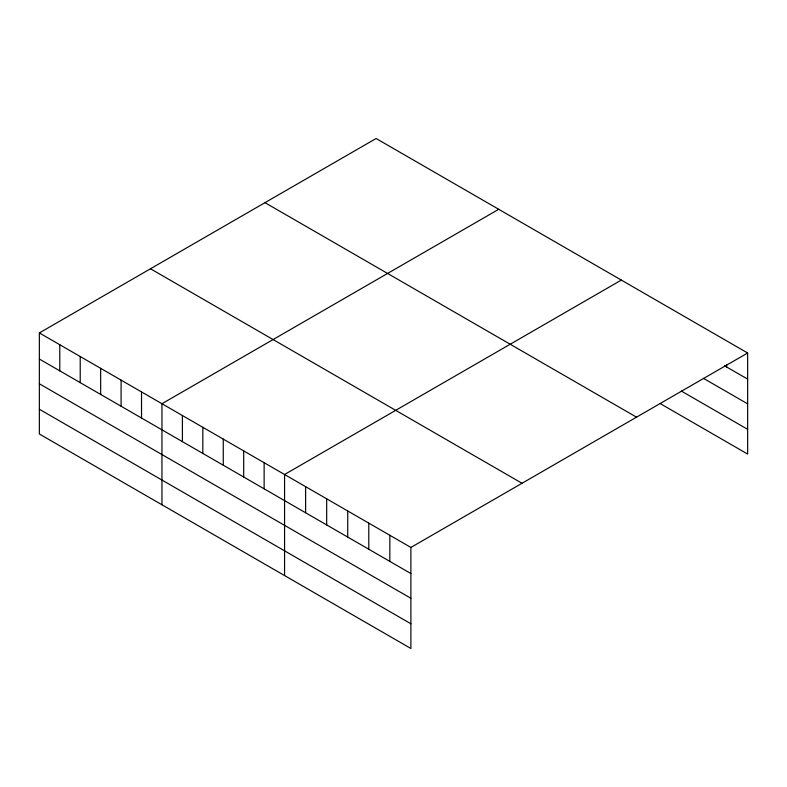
<?xml version="1.0" encoding="UTF-8"?>
<svg xmlns="http://www.w3.org/2000/svg" width="787" height="787" viewBox="0 0 787 787"><rect width="100%" height="100%" fill="white"/><g stroke="black" fill="none" stroke-linecap="round" stroke-linejoin="round"><path stroke-width="1.18" d="M39.35 332.931L410.893 547.437L410.893 648.498L39.35 433.991L39.35 332.931L376.107 138.502L747.65 353.009L747.65 454.069L660.273 403.623M498.712 209.293L161.955 403.721L161.955 504.772M621.327 280.083L284.569 474.502L284.569 575.563M410.893 547.437L747.65 353.009M724.493 365.748L747.65 379.118M703.44 378.331L747.65 403.849M681.326 391.05L747.65 429.338M264.973 202.662L636.516 417.169M150.484 268.77L522.027 483.277M39.35 359.039L410.893 573.546M39.35 383.771L410.893 598.277M39.35 409.25L410.893 623.766M726.598 364.588L726.598 366.968M389.84 535.278L389.84 561.387M368.788 523.129L368.788 549.237M347.726 510.97L347.726 537.078M326.674 498.82L326.674 524.919M305.622 486.661L305.622 512.77M264.137 462.707L264.137 488.816M243.695 450.912L243.695 477.02M223.262 439.107L223.262 465.215M202.83 427.311L202.83 453.42M182.397 415.516L182.397 441.625M141.522 391.916L141.522 418.025M121.09 380.121L121.09 406.23M100.657 368.326L100.657 394.435M80.215 356.531L80.215 382.63M59.782 344.726L59.782 370.834"/></g></svg>
